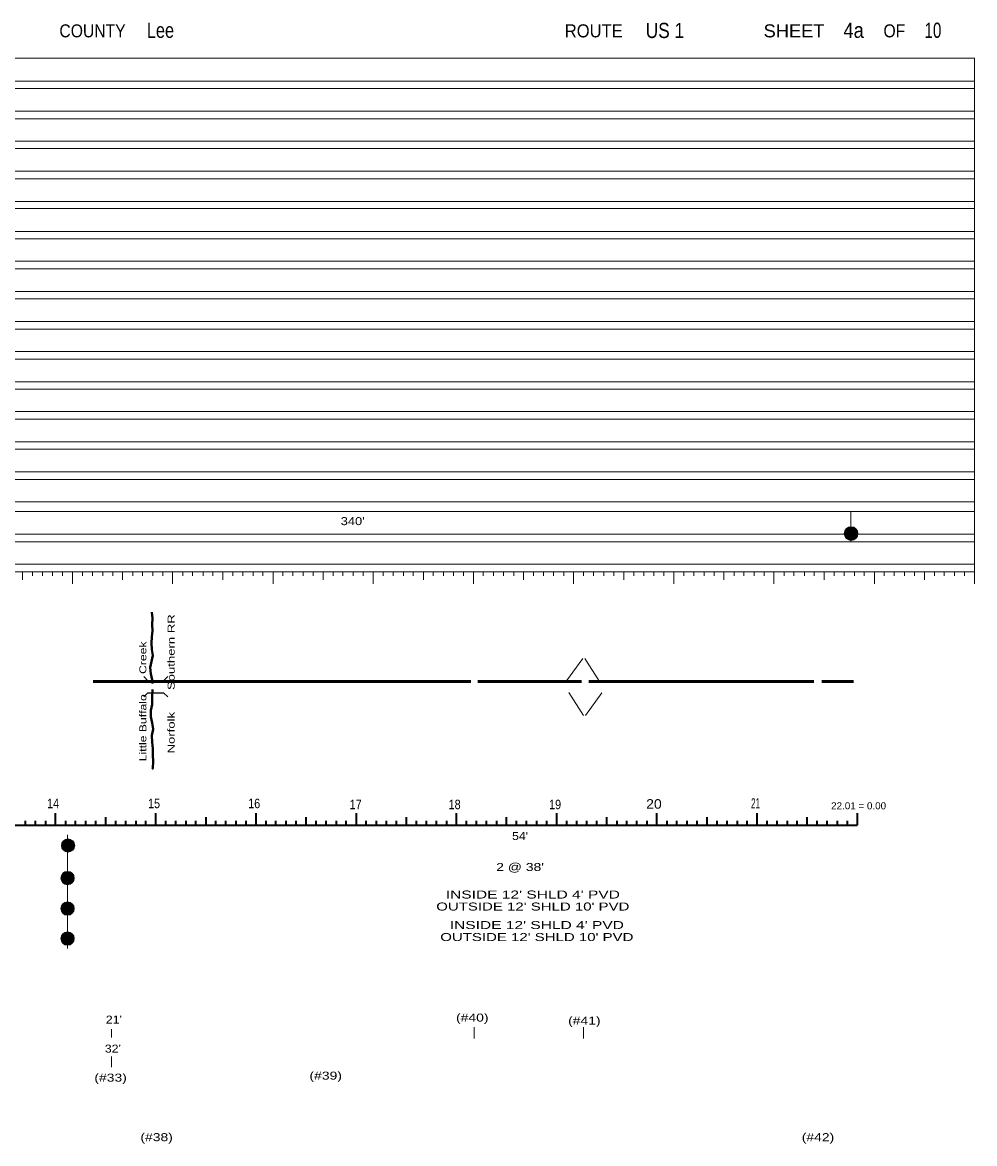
# Model space of a CAD drawing. Extents: x 2147475.2 to 2147496.7, y 2147473.4 to 2147490.
# Drawn here: x 2147487.2 to 2147496.71, y 2147478.8 to 2147490.01 of the extents above; entities that cross this region are included whole.
import ezdxf
from ezdxf.enums import TextEntityAlignment as Align

# ---------------------------------------------------------------- set-up
doc = ezdxf.new("R2010")
doc.units = 0
doc.header["$LTSCALE"] = 0.032
for name, color, linetype, lineweight in [('1', 7, 'Continuous', 35), ('2', 7, 'Continuous', 13), ('3', 7, 'Continuous', 13)]:
    doc.layers.add(name, color=color, linetype=linetype, lineweight=lineweight)

msp = doc.modelspace()

# ---------------------------------------------------------------- hatches: boundary and pattern name
at = {"layer": '1'}
for points in [[(2147487.7217, 2147481.783, 1), (2147487.5883, 2147481.783, 1)], [(2147487.7168, 2147481.458, 1), (2147487.5833, 2147481.458, 1)], [(2147487.7168, 2147481.153, 1), (2147487.5833, 2147481.153, 1)], [(2147487.7168, 2147480.853, 1), (2147487.5833, 2147480.853, 1)]]:
    msp.add_hatch(color=256, dxfattribs=at).paths.add_polyline_path(points)
at = {"layer": '2'}
msp.add_hatch(color=256, dxfattribs=at).paths.add_polyline_path([(2147495.5492, 2147484.901, 1), (2147495.4128, 2147484.901, 1)])

# ---------------------------------------------------------------- linework, layer by layer
at = {"layer": '1', "lineweight": 13}
for p, q in [((2147495.477, 2147485.121), (2147495.477, 2147484.818)), ((2147492.8, 2147483.653), (2147492.635, 2147483.428)), ((2147492.82, 2147483.653), (2147492.965, 2147483.423)), ((2147492.805, 2147483.083), (2147492.66, 2147483.313)), ((2147492.825, 2147483.083), (2147492.99, 2147483.308)), ((2147487.65, 2147480.753), (2147487.65, 2147481.888)), ((2147488.09, 2147479.948), (2147488.09, 2147479.863)), ((2147491.715, 2147479.968), (2147491.715, 2147479.853)), ((2147492.805, 2147479.968), (2147492.805, 2147479.853)), ((2147488.09, 2147479.673), (2147488.09, 2147479.568))]:
    msp.add_line(p, q, dxfattribs=at)
at = {"layer": '1', "lineweight": 53}
for p, q in [((2147487.905, 2147483.423), (2147491.68, 2147483.423)), ((2147491.75, 2147483.423), (2147492.785, 2147483.423)), ((2147492.86, 2147483.423), (2147495.11, 2147483.423)), ((2147495.19, 2147483.423), (2147495.505, 2147483.423))]:
    msp.add_line(p, q, dxfattribs=at)
at = {"layer": '1'}
for p, q in [((2147487.527, 2147482.106), (2147487.527, 2147481.986)), ((2147488.528, 2147482.106), (2147488.528, 2147481.986)), ((2147489.532, 2147482.106), (2147489.532, 2147481.986)), ((2147490.533, 2147482.106), (2147490.533, 2147481.986)), ((2147491.535, 2147482.106), (2147491.535, 2147481.986)), ((2147492.536, 2147482.106), (2147492.536, 2147481.986)), ((2147493.537, 2147482.106), (2147493.537, 2147481.986)), ((2147494.538, 2147482.106), (2147494.538, 2147481.986)), ((2147495.542, 2147482.106), (2147495.542, 2147481.986)), ((2147487.226, 2147482.029), (2147487.226, 2147481.986)), ((2147487.327, 2147482.029), (2147487.327, 2147481.986)), ((2147487.429, 2147482.029), (2147487.429, 2147481.986)), ((2147487.628, 2147482.029), (2147487.628, 2147481.986)), ((2147487.727, 2147482.029), (2147487.727, 2147481.986)), ((2147487.83, 2147482.029), (2147487.83, 2147481.986)), ((2147487.929, 2147482.029), (2147487.929, 2147481.986)), ((2147488.028, 2147482.065), (2147488.028, 2147481.986)), ((2147488.129, 2147482.029), (2147488.129, 2147481.986)), ((2147488.228, 2147482.029), (2147488.228, 2147481.986)), ((2147488.331, 2147482.029), (2147488.331, 2147481.986)), ((2147488.43, 2147482.029), (2147488.43, 2147481.986)), ((2147488.63, 2147482.029), (2147488.63, 2147481.986)), ((2147488.728, 2147482.029), (2147488.728, 2147481.986)), ((2147488.832, 2147482.029), (2147488.832, 2147481.986)), ((2147488.93, 2147482.029), (2147488.93, 2147481.986)), ((2147489.031, 2147482.065), (2147489.031, 2147481.986)), ((2147489.13, 2147482.029), (2147489.13, 2147481.986)), ((2147489.229, 2147482.029), (2147489.229, 2147481.986)), ((2147489.332, 2147482.029), (2147489.332, 2147481.986)), ((2147489.431, 2147482.029), (2147489.431, 2147481.986)), ((2147489.631, 2147482.029), (2147489.631, 2147481.986)), ((2147489.729, 2147482.029), (2147489.729, 2147481.986)), ((2147489.833, 2147482.029), (2147489.833, 2147481.986)), ((2147489.932, 2147482.029), (2147489.932, 2147481.986)), ((2147490.033, 2147482.065), (2147490.033, 2147481.986)), ((2147490.131, 2147482.029), (2147490.131, 2147481.986)), ((2147490.23, 2147482.029), (2147490.23, 2147481.986)), ((2147490.334, 2147482.029), (2147490.334, 2147481.986)), ((2147490.432, 2147482.029), (2147490.432, 2147481.986)), ((2147490.632, 2147482.029), (2147490.632, 2147481.986)), ((2147490.733, 2147482.029), (2147490.733, 2147481.986)), ((2147490.834, 2147482.029), (2147490.834, 2147481.986)), ((2147490.933, 2147482.029), (2147490.933, 2147481.986)), ((2147491.034, 2147482.065), (2147491.034, 2147481.986)), ((2147491.133, 2147482.029), (2147491.133, 2147481.986)), ((2147491.234, 2147482.029), (2147491.234, 2147481.986)), ((2147491.335, 2147482.029), (2147491.335, 2147481.986)), ((2147491.436, 2147482.029), (2147491.436, 2147481.986)), ((2147491.633, 2147482.029), (2147491.633, 2147481.986)), ((2147491.734, 2147482.029), (2147491.734, 2147481.986)), ((2147491.835, 2147482.029), (2147491.835, 2147481.986)), ((2147491.937, 2147482.029), (2147491.937, 2147481.986)), ((2147492.035, 2147482.065), (2147492.035, 2147481.986)), ((2147492.134, 2147482.029), (2147492.134, 2147481.986)), ((2147492.235, 2147482.029), (2147492.235, 2147481.986)), ((2147492.336, 2147482.029), (2147492.336, 2147481.986)), ((2147492.437, 2147482.029), (2147492.437, 2147481.986)), ((2147492.635, 2147482.029), (2147492.635, 2147481.986)), ((2147492.736, 2147482.029), (2147492.736, 2147481.986)), ((2147492.837, 2147482.029), (2147492.837, 2147481.986)), ((2147492.938, 2147482.029), (2147492.938, 2147481.986)), ((2147493.036, 2147482.065), (2147493.036, 2147481.986)), ((2147493.138, 2147482.029), (2147493.138, 2147481.986)), ((2147493.236, 2147482.029), (2147493.236, 2147481.986)), ((2147493.337, 2147482.029), (2147493.337, 2147481.986)), ((2147493.438, 2147482.029), (2147493.438, 2147481.986)), ((2147493.638, 2147482.029), (2147493.638, 2147481.986)), ((2147493.737, 2147482.029), (2147493.737, 2147481.986)), ((2147493.84, 2147482.029), (2147493.84, 2147481.986)), ((2147493.939, 2147482.029), (2147493.939, 2147481.986)), ((2147494.038, 2147482.065), (2147494.038, 2147481.986)), ((2147494.139, 2147482.029), (2147494.139, 2147481.986)), ((2147494.238, 2147482.029), (2147494.238, 2147481.986)), ((2147494.341, 2147482.029), (2147494.341, 2147481.986)), ((2147494.44, 2147482.029), (2147494.44, 2147481.986)), ((2147494.639, 2147482.029), (2147494.639, 2147481.986)), ((2147494.738, 2147482.029), (2147494.738, 2147481.986)), ((2147494.842, 2147482.029), (2147494.842, 2147481.986)), ((2147494.94, 2147482.029), (2147494.94, 2147481.986)), ((2147495.039, 2147482.065), (2147495.039, 2147481.986)), ((2147495.14, 2147482.029), (2147495.14, 2147481.986)), ((2147495.239, 2147482.029), (2147495.239, 2147481.986)), ((2147495.342, 2147482.029), (2147495.342, 2147481.986)), ((2147495.441, 2147482.029), (2147495.441, 2147481.986)), ((2147476.708, 2147481.986), (2147495.542, 2147481.986))]:
    msp.add_line(p, q, dxfattribs=at)
at = {"layer": '1', "lineweight": 40}
for points in [[(2147488.492, 2147484.116), (2147488.499, 2147484.054), (2147488.495, 2147483.992), (2147488.499, 2147483.93), (2147488.492, 2147483.868), (2147488.49, 2147483.806), (2147488.492, 2147483.742), (2147488.501, 2147483.682), (2147488.488, 2147483.622), (2147488.475, 2147483.562), (2147488.481, 2147483.5), (2147488.497, 2147483.44), (2147488.498, 2147483.401)], [(2147488.498, 2147483.341), (2147488.495, 2147483.254), (2147488.497, 2147483.192), (2147488.481, 2147483.132), (2147488.481, 2147483.07), (2147488.495, 2147483.008), (2147488.506, 2147482.946), (2147488.492, 2147482.882), (2147488.497, 2147482.815), (2147488.503, 2147482.753), (2147488.501, 2147482.687), (2147488.506, 2147482.623), (2147488.503, 2147482.555), (2147488.495, 2147482.545)]]:
    msp.add_lwpolyline(points, dxfattribs=at)
at = {"layer": '1', "lineweight": 25}
for points in [[(2147488.412, 2147483.472), (2147488.452, 2147483.428), (2147488.608, 2147483.428), (2147488.652, 2147483.472)], [(2147488.412, 2147483.268), (2147488.452, 2147483.308), (2147488.608, 2147483.308), (2147488.652, 2147483.268)]]:
    msp.add_lwpolyline(points, dxfattribs=at)
at = {"layer": '1', "lineweight": 13}
for centre, radius in [((2147487.655, 2147481.783), 0.0667), ((2147487.65, 2147481.458), 0.0668), ((2147487.65, 2147481.153), 0.0668), ((2147487.65, 2147480.853), 0.0668)]:
    msp.add_circle(centre, radius, dxfattribs=at)
at = {"layer": '2'}
for p, q in [((2147475.159, 2147489.651), (2147496.715, 2147489.651)), ((2147496.715, 2147484.519), (2147496.715, 2147489.651)), ((2147476.683, 2147489.422), (2147496.715, 2147489.422)), ((2147475.159, 2147489.35), (2147496.715, 2147489.35)), ((2147476.683, 2147489.123), (2147496.715, 2147489.123)), ((2147475.679, 2147489.046), (2147496.715, 2147489.046)), ((2147475.679, 2147488.748), (2147496.715, 2147488.748)), ((2147476.683, 2147488.823), (2147496.715, 2147488.823)), ((2147476.683, 2147488.524), (2147496.715, 2147488.524)), ((2147475.679, 2147488.447), (2147496.715, 2147488.447)), ((2147476.683, 2147488.221), (2147496.715, 2147488.221)), ((2147475.679, 2147488.149), (2147496.715, 2147488.149)), ((2147475.679, 2147487.845), (2147496.715, 2147487.845)), ((2147476.683, 2147487.92), (2147496.715, 2147487.92)), ((2147476.683, 2147487.622), (2147496.715, 2147487.622)), ((2147475.679, 2147487.545), (2147496.715, 2147487.545)), ((2147476.683, 2147487.321), (2147496.715, 2147487.321)), ((2147475.679, 2147487.246), (2147496.715, 2147487.246)), ((2147475.679, 2147486.945), (2147496.715, 2147486.945)), ((2147476.683, 2147487.02), (2147496.715, 2147487.02)), ((2147476.683, 2147486.719), (2147496.715, 2147486.719)), ((2147475.679, 2147486.644), (2147496.715, 2147486.644)), ((2147476.683, 2147486.418), (2147496.715, 2147486.418)), ((2147475.679, 2147486.343), (2147496.715, 2147486.343)), ((2147475.679, 2147486.043), (2147496.715, 2147486.043)), ((2147476.683, 2147486.12), (2147496.715, 2147486.12)), ((2147476.683, 2147485.816), (2147496.715, 2147485.816)), ((2147475.679, 2147485.744), (2147496.715, 2147485.744)), ((2147476.683, 2147485.518), (2147496.715, 2147485.518)), ((2147475.679, 2147485.441), (2147496.715, 2147485.441)), ((2147476.683, 2147485.219), (2147496.715, 2147485.219)), ((2147475.159, 2147485.121), (2147496.715, 2147485.121)), ((2147476.683, 2147484.895), (2147496.715, 2147484.895)), ((2147476.683, 2147484.594), (2147496.715, 2147484.594)), ((2147487.199, 2147484.437), (2147487.199, 2147484.519)), ((2147487.3, 2147484.478), (2147487.3, 2147484.519)), ((2147487.398, 2147484.478), (2147487.398, 2147484.519)), ((2147487.499, 2147484.478), (2147487.499, 2147484.519)), ((2147487.601, 2147484.478), (2147487.601, 2147484.519)), ((2147487.699, 2147484.399), (2147487.699, 2147484.519)), ((2147487.8, 2147484.478), (2147487.8, 2147484.519)), ((2147487.899, 2147484.478), (2147487.899, 2147484.519)), ((2147488.002, 2147484.478), (2147488.002, 2147484.519)), ((2147488.101, 2147484.478), (2147488.101, 2147484.519)), ((2147488.2, 2147484.437), (2147488.2, 2147484.519)), ((2147488.301, 2147484.478), (2147488.301, 2147484.519)), ((2147488.4, 2147484.478), (2147488.4, 2147484.519)), ((2147488.503, 2147484.478), (2147488.503, 2147484.519)), ((2147488.602, 2147484.478), (2147488.602, 2147484.519)), ((2147488.7, 2147484.399), (2147488.7, 2147484.519)), ((2147488.802, 2147484.478), (2147488.802, 2147484.519)), ((2147488.9, 2147484.478), (2147488.9, 2147484.519)), ((2147489.004, 2147484.478), (2147489.004, 2147484.519)), ((2147489.102, 2147484.478), (2147489.102, 2147484.519)), ((2147489.203, 2147484.437), (2147489.203, 2147484.519)), ((2147489.302, 2147484.478), (2147489.302, 2147484.519)), ((2147489.401, 2147484.478), (2147489.401, 2147484.519)), ((2147489.504, 2147484.478), (2147489.504, 2147484.519)), ((2147489.603, 2147484.478), (2147489.603, 2147484.519)), ((2147489.704, 2147484.399), (2147489.704, 2147484.519)), ((2147489.803, 2147484.478), (2147489.803, 2147484.519)), ((2147489.901, 2147484.478), (2147489.901, 2147484.519)), ((2147490.005, 2147484.478), (2147490.005, 2147484.519)), ((2147490.104, 2147484.478), (2147490.104, 2147484.519)), ((2147490.205, 2147484.437), (2147490.205, 2147484.519)), ((2147490.303, 2147484.478), (2147490.303, 2147484.519)), ((2147490.402, 2147484.478), (2147490.402, 2147484.519)), ((2147490.506, 2147484.478), (2147490.506, 2147484.519)), ((2147490.604, 2147484.478), (2147490.604, 2147484.519)), ((2147490.705, 2147484.399), (2147490.705, 2147484.519)), ((2147490.804, 2147484.478), (2147490.804, 2147484.519)), ((2147490.905, 2147484.478), (2147490.905, 2147484.519)), ((2147491.006, 2147484.478), (2147491.006, 2147484.519)), ((2147491.105, 2147484.478), (2147491.105, 2147484.519)), ((2147491.206, 2147484.437), (2147491.206, 2147484.519)), ((2147491.305, 2147484.478), (2147491.305, 2147484.519)), ((2147491.406, 2147484.478), (2147491.406, 2147484.519)), ((2147491.507, 2147484.478), (2147491.507, 2147484.519)), ((2147491.608, 2147484.478), (2147491.608, 2147484.519)), ((2147491.707, 2147484.399), (2147491.707, 2147484.519)), ((2147491.805, 2147484.478), (2147491.805, 2147484.519)), ((2147491.906, 2147484.478), (2147491.906, 2147484.519)), ((2147492.007, 2147484.478), (2147492.007, 2147484.519)), ((2147492.109, 2147484.478), (2147492.109, 2147484.519)), ((2147492.207, 2147484.437), (2147492.207, 2147484.519)), ((2147492.306, 2147484.478), (2147492.306, 2147484.519)), ((2147492.407, 2147484.478), (2147492.407, 2147484.519)), ((2147492.508, 2147484.478), (2147492.508, 2147484.519)), ((2147492.609, 2147484.478), (2147492.609, 2147484.519)), ((2147492.708, 2147484.399), (2147492.708, 2147484.519)), ((2147492.807, 2147484.478), (2147492.807, 2147484.519)), ((2147492.908, 2147484.478), (2147492.908, 2147484.519)), ((2147493.009, 2147484.478), (2147493.009, 2147484.519)), ((2147493.11, 2147484.478), (2147493.11, 2147484.519)), ((2147493.208, 2147484.437), (2147493.208, 2147484.519)), ((2147493.31, 2147484.478), (2147493.31, 2147484.519)), ((2147493.408, 2147484.478), (2147493.408, 2147484.519)), ((2147493.509, 2147484.478), (2147493.509, 2147484.519)), ((2147493.61, 2147484.478), (2147493.61, 2147484.519)), ((2147493.709, 2147484.399), (2147493.709, 2147484.519)), ((2147493.81, 2147484.478), (2147493.81, 2147484.519)), ((2147493.909, 2147484.478), (2147493.909, 2147484.519)), ((2147494.012, 2147484.478), (2147494.012, 2147484.519)), ((2147494.111, 2147484.478), (2147494.111, 2147484.519)), ((2147494.21, 2147484.437), (2147494.21, 2147484.519)), ((2147494.311, 2147484.478), (2147494.311, 2147484.519)), ((2147494.41, 2147484.478), (2147494.41, 2147484.519)), ((2147494.513, 2147484.478), (2147494.513, 2147484.519)), ((2147494.612, 2147484.478), (2147494.612, 2147484.519)), ((2147494.71, 2147484.399), (2147494.71, 2147484.519)), ((2147494.811, 2147484.478), (2147494.811, 2147484.519)), ((2147494.91, 2147484.478), (2147494.91, 2147484.519)), ((2147495.014, 2147484.478), (2147495.014, 2147484.519)), ((2147495.112, 2147484.478), (2147495.112, 2147484.519)), ((2147495.211, 2147484.437), (2147495.211, 2147484.519)), ((2147495.312, 2147484.478), (2147495.312, 2147484.519)), ((2147495.411, 2147484.478), (2147495.411, 2147484.519)), ((2147495.514, 2147484.478), (2147495.514, 2147484.519)), ((2147495.613, 2147484.478), (2147495.613, 2147484.519)), ((2147495.714, 2147484.399), (2147495.714, 2147484.519)), ((2147495.813, 2147484.478), (2147495.813, 2147484.519)), ((2147495.911, 2147484.478), (2147495.911, 2147484.519)), ((2147496.015, 2147484.478), (2147496.015, 2147484.519)), ((2147496.114, 2147484.478), (2147496.114, 2147484.519)), ((2147496.215, 2147484.437), (2147496.215, 2147484.519)), ((2147496.313, 2147484.478), (2147496.313, 2147484.519)), ((2147496.412, 2147484.478), (2147496.412, 2147484.519)), ((2147496.516, 2147484.478), (2147496.516, 2147484.519)), ((2147496.614, 2147484.478), (2147496.614, 2147484.519)), ((2147496.715, 2147484.399), (2147496.715, 2147484.519))]:
    msp.add_line(p, q, dxfattribs=at)
for points in [[(2147475.159, 2147484.818), (2147476.683, 2147484.818), (2147496.715, 2147484.818)], [(2147475.159, 2147484.519), (2147476.683, 2147484.519), (2147496.715, 2147484.519)]]:
    msp.add_lwpolyline(points, dxfattribs=at)
msp.add_circle((2147495.481, 2147484.901), 0.0682, dxfattribs=at)

# ---------------------------------------------------------------- texts
at = {"layer": '1'}
for s, height, width, p in [("340'", 0.08, 1.2, (2147490.4995, 2147484.985)), ('14', 0.095, 0.85, (2147487.5055, 2147482.156)), ('15', 0.095, 0.85, (2147488.5145, 2147482.156)), ('16', 0.095, 0.85, (2147489.5155, 2147482.156)), ('17', 0.095, 0.85, (2147490.5295, 2147482.146)), ('18', 0.095, 0.85, (2147491.5185, 2147482.146)), ('19', 0.095, 0.85, (2147492.5225, 2147482.146)), ('20', 0.095, 1.1, (2147493.5105, 2147482.151)), ('21', 0.1, 0.6, (2147494.5255, 2147482.155)), ("54'", 0.08001, 1.15, (2147492.1725, 2147481.838)), ("2 @ 38'", 0.08001, 1.3, (2147492.1725, 2147481.528)), ("INSIDE 12' SHLD 4' PVD", 0.08001, 1.45, (2147492.3, 2147481.253)), ("OUTSIDE 12' SHLD 10' PVD", 0.08001, 1.4, (2147492.3, 2147481.133)), ("INSIDE 12' SHLD 4' PVD", 0.08001, 1.45, (2147492.34, 2147480.948)), ("OUTSIDE 12' SHLD 10' PVD", 0.08001, 1.4, (2147492.34, 2147480.828)), ('(#40)', 0.08001, 1.3, (2147491.695, 2147480.023)), ("21'", 0.08001, 1.15, (2147488.1125, 2147480.003)), ('(#41)', 0.08001, 1.3, (2147492.815, 2147479.993)), ("32'", 0.08001, 1.15, (2147488.1025, 2147479.713)), ('(#33)', 0.08001, 1.3, (2147488.08, 2147479.423)), ('(#39)', 0.08001, 1.3, (2147490.23, 2147479.443)), ('(#38)', 0.08001, 1.3, (2147488.54, 2147478.828)), ('(#42)', 0.08001, 1.3, (2147495.15, 2147478.828))]:
    msp.add_text(s, height=height, dxfattribs=dict(at, width=width)).set_placement(p, align=Align.CENTER)
at = {"layer": '2'}
for s, height, width, p in [('COUNTY', 0.1302, 0.9, (2147487.8995, 2147489.86)), ('ROUTE', 0.1302, 0.95, (2147492.909, 2147489.86)), ('SHEET', 0.1302, 1.05, (2147494.911, 2147489.86)), ('4a', 0.152, 0.9, (2147495.5065, 2147489.855)), ('OF', 0.1302, 0.9, (2147495.9135, 2147489.86)), ('10', 0.152, 0.75, (2147496.2985, 2147489.855))]:
    msp.add_text(s, height=height, dxfattribs=dict(at, width=width)).set_placement(p, align=Align.CENTER)
for s, width, p in [('Lee', 0.8, (2147488.443, 2147489.855)), ('US 1', 0.85, (2147493.428, 2147489.853))]:
    msp.add_text(s, height=0.152, dxfattribs=dict(at, width=width)).set_placement(p)
at = {"layer": '3'}
for s, width, p in [('Norfolk      Southern RR', 1.4, (2147488.72, 2147483.3985)), ('Little Buffalo      Creek', 1.3, (2147488.438, 2147483.2235))]:
    msp.add_text(s, height=0.07, rotation=90, dxfattribs=dict(at, width=width)).set_placement(p, align=Align.CENTER)
at = {"layer": '3', "width": 1.05}
msp.add_text('22.01 = 0.00', height=0.07, dxfattribs=at).set_placement((2147495.556, 2147482.145), align=Align.CENTER)

doc.saveas('drawing.dxf')
